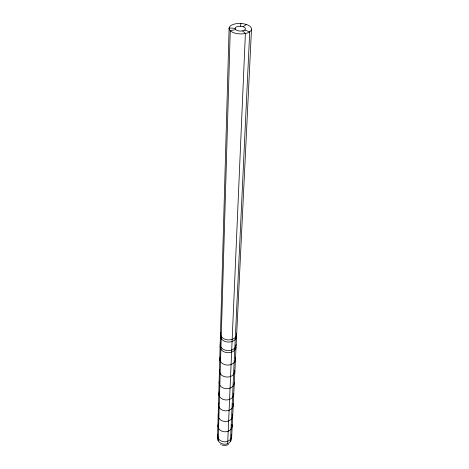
<?xml version="1.0" encoding="UTF-8"?>
<svg xmlns="http://www.w3.org/2000/svg" width="469" height="469" viewBox="0 0 469 469"><rect width="100%" height="100%" fill="white"/><g stroke="black" fill="none" stroke-linecap="round" stroke-linejoin="round"><path stroke-width="0.7" d="M217.528 437.864L229.118 28.011L235.139 28.351A5.171 2.415 2.2 0 1 240.591 26.246L243.124 26.715L246.389 24.482M218.202 440.854L230.25 30.708L235.673 29.594A5.171 2.415 2.2 0 0 242.637 30.878L244.636 30.098L249.719 31.81L230.42 441.716M227.664 443.686L245.393 33.51L242.637 30.878M231.709 436.457L236.042 347.253M236.147 345.149L236.558 336.631M236.663 334.473L251.49 29.271A11.209 5.229 2.2 0 0 235.151 23.89A11.209 5.229 2.2 0 0 234.254 32.918A11.209 5.229 2.2 0 0 251.49 29.271M240.591 26.246L240.925 23.485M228.485 444.319L227.629 444.829M227.16 445.04L224.569 445.55L221.989 445.052M220.629 444.336L221.057 444.606M235.673 29.594L235.139 28.351M231.469 437.331A7.053 5.851 2.2 0 1 224.065 444.225A7.053 5.851 2.2 0 1 217.909 436.375M231.44 434.435A7.076 5.857 2.2 0 1 224.768 441.857A7.076 5.857 2.2 0 1 217.798 434.464M231.921 424.398A7.176 5.874 2.2 0 1 224.85 431.838A7.176 5.874 2.2 0 1 218.267 423.935M233.714 393.503A7.504 5.927 2.2 0 1 225.419 399.946A7.504 5.927 2.2 0 1 219.181 392.002M234.26 382.223A7.615 5.945 2.2 0 1 226.175 388.701A7.615 5.945 2.2 0 1 219.316 381.197M232.419 414.074A7.281 5.892 2.2 0 1 225.56 421.537A7.281 5.892 2.2 0 1 218.378 414.086M232.929 403.44A7.393 5.909 2.2 0 1 225.653 410.92A7.393 5.909 2.2 0 1 218.871 402.959M236.159 344.633A8.002 5.974 2.2 0 1 227.975 350.63A8.002 5.974 2.2 0 1 220.184 344.082M220.266 343.56A8.002 5.974 2.2 0 1 220.606 342.563M236.523 335.587A8.09 5.98 2.2 0 1 227.946 342.089A8.09 5.98 2.2 0 1 220.647 334.526M236.628 333.43A8.114 5.98 2.2 0 1 228.028 339.931A8.114 5.98 2.2 0 1 220.711 332.369M235.725 345.19A7.979 5.974 2.2 0 1 228.585 352.729A7.979 5.974 2.2 0 1 220.201 345.665M243.124 26.715A5.171 2.415 2.2 0 1 244.636 30.098M234.717 370.076A7.733 5.956 2.2 0 1 226.955 377.094A7.733 5.956 2.2 0 1 219.65 369.56M235.133 357.571A7.856 5.968 2.2 0 1 227.412 365.105A7.856 5.968 2.2 0 1 220.19 357.056"/></g></svg>
